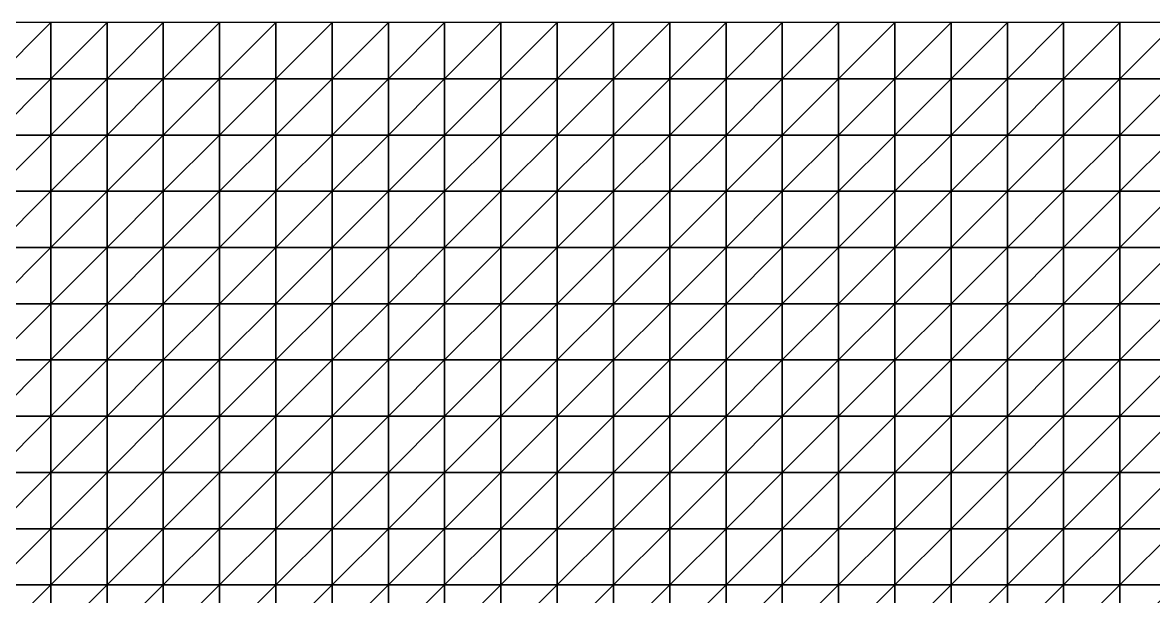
# Model space of a CAD drawing. Header units: metres. Extents: x 351000 to 353000, y 7455000 to 7457000.
# Drawn here: x 351988 to 352490, y 7456745 to 7457000 of the extents above; entities that cross this region are included whole.
import ezdxf

# ---------------------------------------------------------------- set-up
doc = ezdxf.new("R2010")
doc.units = ezdxf.units.M

msp = doc.modelspace()

# ---------------------------------------------------------------- linework, layer by layer
at = {"layer": 'TOP_OF_HYPOGENE_TOH'}
for points in [[(351975, 7456975, 1141.24), (352000, 7456975, 1142.36), (352000, 7457000, 1140.43)], [(351975, 7456975, 1141.24), (352000, 7457000, 1140.43), (351975, 7457000, 1140.49)], [(352000, 7456975, 1142.36), (352025, 7456975, 1142.72), (352025, 7457000, 1140.73)], [(352000, 7456975, 1142.36), (352025, 7457000, 1140.73), (352000, 7457000, 1140.43)], [(352025, 7456975, 1142.72), (352050, 7456975, 1145.01), (352050, 7457000, 1143.32)], [(352025, 7456975, 1142.72), (352050, 7457000, 1143.32), (352025, 7457000, 1140.73)], [(352050, 7456975, 1145.01), (352075, 7456975, 1150.83), (352075, 7457000, 1149.09)], [(352050, 7456975, 1145.01), (352075, 7457000, 1149.09), (352050, 7457000, 1143.32)], [(352075, 7456975, 1150.83), (352100, 7456975, 1159.94), (352100, 7457000, 1157.39)], [(352075, 7456975, 1150.83), (352100, 7457000, 1157.39), (352075, 7457000, 1149.09)], [(352100, 7456975, 1159.94), (352125, 7456975, 1170.42), (352125, 7457000, 1166.37)], [(352100, 7456975, 1159.94), (352125, 7457000, 1166.37), (352100, 7457000, 1157.39)], [(352125, 7456975, 1170.42), (352150, 7456975, 1179.65), (352150, 7457000, 1173.97)], [(352125, 7456975, 1170.42), (352150, 7457000, 1173.97), (352125, 7457000, 1166.37)], [(352150, 7456975, 1179.65), (352175, 7456975, 1182.8), (352175, 7457000, 1178.21)], [(352150, 7456975, 1179.65), (352175, 7457000, 1178.21), (352150, 7457000, 1173.97)], [(352175, 7456975, 1182.8), (352200, 7456975, 1184.73), (352200, 7457000, 1180.56)], [(352175, 7456975, 1182.8), (352200, 7457000, 1180.56), (352175, 7457000, 1178.21)], [(352200, 7456975, 1184.73), (352225, 7456975, 1184.94), (352225, 7457000, 1180.35)], [(352200, 7456975, 1184.73), (352225, 7457000, 1180.35), (352200, 7457000, 1180.56)], [(352225, 7456975, 1184.94), (352250, 7456975, 1180.5), (352250, 7457000, 1178.99)], [(352225, 7456975, 1184.94), (352250, 7457000, 1178.99), (352225, 7457000, 1180.35)], [(352250, 7456975, 1180.5), (352275, 7456975, 1175), (352275, 7457000, 1177.12)], [(352250, 7456975, 1180.5), (352275, 7457000, 1177.12), (352250, 7457000, 1178.99)], [(352275, 7456975, 1175), (352300, 7456975, 1169.01), (352300, 7457000, 1174.33)], [(352275, 7456975, 1175), (352300, 7457000, 1174.33), (352275, 7457000, 1177.12)], [(352300, 7456975, 1169.01), (352325, 7456975, 1162.32), (352325, 7457000, 1169.51)], [(352300, 7456975, 1169.01), (352325, 7457000, 1169.51), (352300, 7457000, 1174.33)], [(352325, 7456975, 1162.32), (352350, 7456975, 1154.47), (352350, 7457000, 1161.68)], [(352325, 7456975, 1162.32), (352350, 7457000, 1161.68), (352325, 7457000, 1169.51)], [(352350, 7456975, 1154.47), (352375, 7456975, 1145.62), (352375, 7457000, 1150.92)], [(352350, 7456975, 1154.47), (352375, 7457000, 1150.92), (352350, 7457000, 1161.68)], [(352375, 7456975, 1145.62), (352400, 7456975, 1137.01), (352400, 7457000, 1138.85)], [(352375, 7456975, 1145.62), (352400, 7457000, 1138.85), (352375, 7457000, 1150.92)], [(352400, 7456975, 1137.01), (352425, 7456975, 1130.88), (352425, 7457000, 1128.41)], [(352400, 7456975, 1137.01), (352425, 7457000, 1128.41), (352400, 7457000, 1138.85)], [(352425, 7456975, 1130.88), (352450, 7456975, 1129.68), (352450, 7457000, 1122.88)], [(352425, 7456975, 1130.88), (352450, 7457000, 1122.88), (352425, 7457000, 1128.41)], [(352450, 7456975, 1129.68), (352475, 7456975, 1134.93), (352475, 7457000, 1124.53)], [(352450, 7456975, 1129.68), (352475, 7457000, 1124.53), (352450, 7457000, 1122.88)], [(352475, 7456975, 1134.93), (352500, 7456975, 1146.24), (352500, 7457000, 1133.57)], [(352475, 7456975, 1134.93), (352500, 7457000, 1133.57), (352475, 7457000, 1124.53)], [(351975, 7456950, 1141.48), (352000, 7456950, 1143.15), (352000, 7456975, 1142.36)], [(351975, 7456950, 1141.48), (352000, 7456975, 1142.36), (351975, 7456975, 1141.24)], [(352000, 7456950, 1143.15), (352025, 7456950, 1143.51), (352025, 7456975, 1142.72)], [(352000, 7456950, 1143.15), (352025, 7456975, 1142.72), (352000, 7456975, 1142.36)], [(352025, 7456950, 1143.51), (352050, 7456950, 1145.89), (352050, 7456975, 1145.01)], [(352025, 7456950, 1143.51), (352050, 7456975, 1145.01), (352025, 7456975, 1142.72)], [(352050, 7456950, 1145.89), (352075, 7456950, 1152.38), (352075, 7456975, 1150.83)], [(352050, 7456950, 1145.89), (352075, 7456975, 1150.83), (352050, 7456975, 1145.01)], [(352075, 7456950, 1152.38), (352100, 7456950, 1162.89), (352100, 7456975, 1159.94)], [(352075, 7456950, 1152.38), (352100, 7456975, 1159.94), (352075, 7456975, 1150.83)], [(352100, 7456950, 1162.89), (352125, 7456950, 1175.18), (352125, 7456975, 1170.42)], [(352100, 7456950, 1162.89), (352125, 7456975, 1170.42), (352100, 7456975, 1159.94)], [(352125, 7456950, 1175.18), (352150, 7456950, 1184.16), (352150, 7456975, 1179.65)], [(352125, 7456950, 1175.18), (352150, 7456975, 1179.65), (352125, 7456975, 1170.42)], [(352150, 7456950, 1184.16), (352175, 7456950, 1187.07), (352175, 7456975, 1182.8)], [(352150, 7456950, 1184.16), (352175, 7456975, 1182.8), (352150, 7456975, 1179.65)], [(352175, 7456950, 1187.07), (352200, 7456950, 1187.98), (352200, 7456975, 1184.73)], [(352175, 7456950, 1187.07), (352200, 7456975, 1184.73), (352175, 7456975, 1182.8)], [(352200, 7456950, 1187.98), (352225, 7456950, 1186.82), (352225, 7456975, 1184.94)], [(352200, 7456950, 1187.98), (352225, 7456975, 1184.94), (352200, 7456975, 1184.73)], [(352225, 7456950, 1186.82), (352250, 7456950, 1178.98), (352250, 7456975, 1180.5)], [(352225, 7456950, 1186.82), (352250, 7456975, 1180.5), (352225, 7456975, 1184.94)], [(352250, 7456950, 1178.98), (352275, 7456950, 1169.23), (352275, 7456975, 1175)], [(352250, 7456950, 1178.98), (352275, 7456975, 1175), (352250, 7456975, 1180.5)], [(352275, 7456950, 1169.23), (352300, 7456950, 1159.94), (352300, 7456975, 1169.01)], [(352275, 7456950, 1169.23), (352300, 7456975, 1169.01), (352275, 7456975, 1175)], [(352300, 7456950, 1159.94), (352325, 7456950, 1151.84), (352325, 7456975, 1162.32)], [(352300, 7456950, 1159.94), (352325, 7456975, 1162.32), (352300, 7456975, 1169.01)], [(352325, 7456950, 1151.84), (352350, 7456950, 1144.95), (352350, 7456975, 1154.47)], [(352325, 7456950, 1151.84), (352350, 7456975, 1154.47), (352325, 7456975, 1162.32)], [(352350, 7456950, 1144.95), (352375, 7456950, 1139.24), (352375, 7456975, 1145.62)], [(352350, 7456950, 1144.95), (352375, 7456975, 1145.62), (352350, 7456975, 1154.47)], [(352375, 7456950, 1139.24), (352400, 7456950, 1135.27), (352400, 7456975, 1137.01)], [(352375, 7456950, 1139.24), (352400, 7456975, 1137.01), (352375, 7456975, 1145.62)], [(352400, 7456950, 1135.27), (352425, 7456950, 1134.23), (352425, 7456975, 1130.88)], [(352400, 7456950, 1135.27), (352425, 7456975, 1130.88), (352400, 7456975, 1137.01)], [(352425, 7456950, 1134.23), (352450, 7456950, 1137.54), (352450, 7456975, 1129.68)], [(352425, 7456950, 1134.23), (352450, 7456975, 1129.68), (352425, 7456975, 1130.88)], [(352450, 7456950, 1137.54), (352475, 7456950, 1145.86), (352475, 7456975, 1134.93)], [(352450, 7456950, 1137.54), (352475, 7456975, 1134.93), (352450, 7456975, 1129.68)], [(352475, 7456950, 1145.86), (352500, 7456950, 1158.41), (352500, 7456975, 1146.24)], [(352475, 7456950, 1145.86), (352500, 7456975, 1146.24), (352475, 7456975, 1134.93)], [(351975, 7456925, 1141.03), (352000, 7456925, 1142.06), (352000, 7456950, 1143.15)], [(351975, 7456925, 1141.03), (352000, 7456950, 1143.15), (351975, 7456950, 1141.48)], [(352000, 7456925, 1142.06), (352025, 7456925, 1141.88), (352025, 7456950, 1143.51)], [(352000, 7456925, 1142.06), (352025, 7456950, 1143.51), (352000, 7456950, 1143.15)], [(352025, 7456925, 1141.88), (352050, 7456925, 1144.27), (352050, 7456950, 1145.89)], [(352025, 7456925, 1141.88), (352050, 7456950, 1145.89), (352025, 7456950, 1143.51)], [(352050, 7456925, 1144.27), (352075, 7456925, 1151.58), (352075, 7456950, 1152.38)], [(352050, 7456925, 1144.27), (352075, 7456950, 1152.38), (352050, 7456950, 1145.89)], [(352075, 7456925, 1151.58), (352100, 7456925, 1163.58), (352100, 7456950, 1162.89)], [(352075, 7456925, 1151.58), (352100, 7456950, 1162.89), (352075, 7456950, 1152.38)], [(352100, 7456925, 1163.58), (352125, 7456925, 1177.56), (352125, 7456950, 1175.18)], [(352100, 7456925, 1163.58), (352125, 7456950, 1175.18), (352100, 7456950, 1162.89)], [(352125, 7456925, 1177.56), (352150, 7456925, 1185.52), (352150, 7456950, 1184.16)], [(352125, 7456925, 1177.56), (352150, 7456950, 1184.16), (352125, 7456950, 1175.18)], [(352150, 7456925, 1185.52), (352175, 7456925, 1188.15), (352175, 7456950, 1187.07)], [(352150, 7456925, 1185.52), (352175, 7456950, 1187.07), (352150, 7456950, 1184.16)], [(352175, 7456925, 1188.15), (352200, 7456925, 1187.88), (352200, 7456950, 1187.98)], [(352175, 7456925, 1188.15), (352200, 7456950, 1187.98), (352175, 7456950, 1187.07)], [(352200, 7456925, 1187.88), (352225, 7456925, 1184.69), (352225, 7456950, 1186.82)], [(352200, 7456925, 1187.88), (352225, 7456950, 1186.82), (352200, 7456950, 1187.98)], [(352225, 7456925, 1184.69), (352250, 7456925, 1173.77), (352250, 7456950, 1178.98)], [(352225, 7456925, 1184.69), (352250, 7456950, 1178.98), (352225, 7456950, 1186.82)], [(352250, 7456925, 1173.77), (352275, 7456925, 1160.39), (352275, 7456950, 1169.23)], [(352250, 7456925, 1173.77), (352275, 7456950, 1169.23), (352250, 7456950, 1178.98)], [(352275, 7456925, 1160.39), (352300, 7456925, 1148.89), (352300, 7456950, 1159.94)], [(352275, 7456925, 1160.39), (352300, 7456950, 1159.94), (352275, 7456950, 1169.23)], [(352300, 7456925, 1148.89), (352325, 7456925, 1140.79), (352325, 7456950, 1151.84)], [(352300, 7456925, 1148.89), (352325, 7456950, 1151.84), (352300, 7456950, 1159.94)], [(352325, 7456925, 1140.79), (352350, 7456925, 1136.34), (352350, 7456950, 1144.95)], [(352325, 7456925, 1140.79), (352350, 7456950, 1144.95), (352325, 7456950, 1151.84)], [(352350, 7456925, 1136.34), (352375, 7456925, 1135.08), (352375, 7456950, 1139.24)], [(352350, 7456925, 1136.34), (352375, 7456950, 1139.24), (352350, 7456950, 1144.95)], [(352375, 7456925, 1135.08), (352400, 7456925, 1136.59), (352400, 7456950, 1135.27)], [(352375, 7456925, 1135.08), (352400, 7456950, 1135.27), (352375, 7456950, 1139.24)], [(352400, 7456925, 1136.59), (352425, 7456925, 1140.86), (352425, 7456950, 1134.23)], [(352400, 7456925, 1136.59), (352425, 7456950, 1134.23), (352400, 7456950, 1135.27)], [(352425, 7456925, 1140.86), (352450, 7456925, 1148.15), (352450, 7456950, 1137.54)], [(352425, 7456925, 1140.86), (352450, 7456950, 1137.54), (352425, 7456950, 1134.23)], [(352450, 7456925, 1148.15), (352475, 7456925, 1158.43), (352475, 7456950, 1145.86)], [(352450, 7456925, 1148.15), (352475, 7456950, 1145.86), (352450, 7456950, 1137.54)], [(352475, 7456925, 1158.43), (352500, 7456925, 1168.4), (352500, 7456950, 1158.41)], [(352475, 7456925, 1158.43), (352500, 7456950, 1158.41), (352475, 7456950, 1145.86)], [(351975, 7456900, 1139.65), (352000, 7456900, 1138.88), (352000, 7456925, 1142.06)], [(351975, 7456900, 1139.65), (352000, 7456925, 1142.06), (351975, 7456925, 1141.03)], [(352000, 7456900, 1138.88), (352025, 7456900, 1137.52), (352025, 7456925, 1141.88)], [(352000, 7456900, 1138.88), (352025, 7456925, 1141.88), (352000, 7456925, 1142.06)], [(352025, 7456900, 1137.52), (352050, 7456900, 1139.58), (352050, 7456925, 1144.27)], [(352025, 7456900, 1137.52), (352050, 7456925, 1144.27), (352025, 7456925, 1141.88)], [(352050, 7456900, 1139.58), (352075, 7456900, 1147.44), (352075, 7456925, 1151.58)], [(352050, 7456900, 1139.58), (352075, 7456925, 1151.58), (352050, 7456925, 1144.27)], [(352075, 7456900, 1147.44), (352100, 7456900, 1160.59), (352100, 7456925, 1163.58)], [(352075, 7456900, 1147.44), (352100, 7456925, 1163.58), (352075, 7456925, 1151.58)], [(352100, 7456900, 1160.59), (352125, 7456900, 1175.78), (352125, 7456925, 1177.56)], [(352100, 7456900, 1160.59), (352125, 7456925, 1177.56), (352100, 7456925, 1163.58)], [(352125, 7456900, 1175.78), (352150, 7456900, 1182.41), (352150, 7456925, 1185.52)], [(352125, 7456900, 1175.78), (352150, 7456925, 1185.52), (352125, 7456925, 1177.56)], [(352150, 7456900, 1182.41), (352175, 7456900, 1184.61), (352175, 7456925, 1188.15)], [(352150, 7456900, 1182.41), (352175, 7456925, 1188.15), (352150, 7456925, 1185.52)], [(352175, 7456900, 1184.61), (352200, 7456900, 1183.39), (352200, 7456925, 1187.88)], [(352175, 7456900, 1184.61), (352200, 7456925, 1187.88), (352175, 7456925, 1188.15)], [(352200, 7456900, 1183.39), (352225, 7456900, 1178.88), (352225, 7456925, 1184.69)], [(352200, 7456900, 1183.39), (352225, 7456925, 1184.69), (352200, 7456925, 1187.88)], [(352225, 7456900, 1178.88), (352250, 7456900, 1165.38), (352250, 7456925, 1173.77)], [(352225, 7456900, 1178.88), (352250, 7456925, 1173.77), (352225, 7456925, 1184.69)], [(352250, 7456900, 1165.38), (352275, 7456900, 1150.06), (352275, 7456925, 1160.39)], [(352250, 7456900, 1165.38), (352275, 7456925, 1160.39), (352250, 7456925, 1173.77)], [(352275, 7456900, 1150.06), (352300, 7456900, 1138.3), (352300, 7456925, 1148.89)], [(352275, 7456900, 1150.06), (352300, 7456925, 1148.89), (352275, 7456925, 1160.39)], [(352300, 7456900, 1138.3), (352325, 7456900, 1132.14), (352325, 7456925, 1140.79)], [(352300, 7456900, 1138.3), (352325, 7456925, 1140.79), (352300, 7456925, 1148.89)], [(352325, 7456900, 1132.14), (352350, 7456900, 1131.77), (352350, 7456925, 1136.34)], [(352325, 7456900, 1132.14), (352350, 7456925, 1136.34), (352325, 7456925, 1140.79)], [(352350, 7456900, 1131.77), (352375, 7456900, 1136.03), (352375, 7456925, 1135.08)], [(352350, 7456900, 1131.77), (352375, 7456925, 1135.08), (352350, 7456925, 1136.34)], [(352375, 7456900, 1136.03), (352400, 7456900, 1143.36), (352400, 7456925, 1136.59)], [(352375, 7456900, 1136.03), (352400, 7456925, 1136.59), (352375, 7456925, 1135.08)], [(352400, 7456900, 1143.36), (352425, 7456900, 1152.51), (352425, 7456925, 1140.86)], [(352400, 7456900, 1143.36), (352425, 7456925, 1140.86), (352400, 7456925, 1136.59)], [(352425, 7456900, 1152.51), (352450, 7456900, 1162.73), (352450, 7456925, 1148.15)], [(352425, 7456900, 1152.51), (352450, 7456925, 1148.15), (352425, 7456925, 1140.86)], [(352450, 7456900, 1162.73), (352475, 7456900, 1173.39), (352475, 7456925, 1158.43)], [(352450, 7456900, 1162.73), (352475, 7456925, 1158.43), (352450, 7456925, 1148.15)], [(352475, 7456900, 1173.39), (352500, 7456900, 1178.21), (352500, 7456925, 1168.4)], [(352475, 7456900, 1173.39), (352500, 7456925, 1168.4), (352475, 7456925, 1158.43)], [(351975, 7456875, 1137.42), (352000, 7456875, 1134.43), (352000, 7456900, 1138.88)], [(351975, 7456875, 1137.42), (352000, 7456900, 1138.88), (351975, 7456900, 1139.65)], [(352000, 7456875, 1134.43), (352025, 7456875, 1131.75), (352025, 7456900, 1137.52)], [(352000, 7456875, 1134.43), (352025, 7456900, 1137.52), (352000, 7456900, 1138.88)], [(352025, 7456875, 1131.75), (352050, 7456875, 1133.37), (352050, 7456900, 1139.58)], [(352025, 7456875, 1131.75), (352050, 7456900, 1139.58), (352025, 7456900, 1137.52)], [(352050, 7456875, 1133.37), (352075, 7456875, 1141.47), (352075, 7456900, 1147.44)], [(352050, 7456875, 1133.37), (352075, 7456900, 1147.44), (352050, 7456900, 1139.58)], [(352075, 7456875, 1141.47), (352100, 7456875, 1155.19), (352100, 7456900, 1160.59)], [(352075, 7456875, 1141.47), (352100, 7456900, 1160.59), (352075, 7456900, 1147.44)], [(352100, 7456875, 1155.19), (352125, 7456875, 1170.87), (352125, 7456900, 1175.78)], [(352100, 7456875, 1155.19), (352125, 7456900, 1175.78), (352100, 7456900, 1160.59)], [(352125, 7456875, 1170.87), (352150, 7456875, 1176.23), (352150, 7456900, 1182.41)], [(352125, 7456875, 1170.87), (352150, 7456900, 1182.41), (352125, 7456900, 1175.78)], [(352150, 7456875, 1176.23), (352175, 7456875, 1177.89), (352175, 7456900, 1184.61)], [(352150, 7456875, 1176.23), (352175, 7456900, 1184.61), (352150, 7456900, 1182.41)], [(352175, 7456875, 1177.89), (352200, 7456875, 1176.08), (352200, 7456900, 1183.39)], [(352175, 7456875, 1177.89), (352200, 7456900, 1183.39), (352175, 7456900, 1184.61)], [(352200, 7456875, 1176.08), (352225, 7456875, 1171.1), (352225, 7456900, 1178.88)], [(352200, 7456875, 1176.08), (352225, 7456900, 1178.88), (352200, 7456900, 1183.39)], [(352225, 7456875, 1171.1), (352250, 7456875, 1156), (352250, 7456900, 1165.38)], [(352225, 7456875, 1171.1), (352250, 7456900, 1165.38), (352225, 7456900, 1178.88)], [(352250, 7456875, 1156), (352275, 7456875, 1140.73), (352275, 7456900, 1150.06)], [(352250, 7456875, 1156), (352275, 7456900, 1150.06), (352250, 7456900, 1165.38)], [(352275, 7456875, 1140.73), (352300, 7456875, 1130.71), (352300, 7456900, 1138.3)], [(352275, 7456875, 1140.73), (352300, 7456900, 1138.3), (352275, 7456900, 1150.06)], [(352300, 7456875, 1130.71), (352325, 7456875, 1128.16), (352325, 7456900, 1132.14)], [(352300, 7456875, 1130.71), (352325, 7456900, 1132.14), (352300, 7456900, 1138.3)], [(352325, 7456875, 1128.16), (352350, 7456875, 1132.9), (352350, 7456900, 1131.77)], [(352325, 7456875, 1128.16), (352350, 7456900, 1131.77), (352325, 7456900, 1132.14)], [(352350, 7456875, 1132.9), (352375, 7456875, 1142.93), (352375, 7456900, 1136.03)], [(352350, 7456875, 1132.9), (352375, 7456900, 1136.03), (352350, 7456900, 1131.77)], [(352375, 7456875, 1142.93), (352400, 7456875, 1155.58), (352400, 7456900, 1143.36)], [(352375, 7456875, 1142.93), (352400, 7456900, 1143.36), (352375, 7456900, 1136.03)], [(352400, 7456875, 1155.58), (352425, 7456875, 1168.48), (352425, 7456900, 1152.51)], [(352400, 7456875, 1155.58), (352425, 7456900, 1152.51), (352400, 7456900, 1143.36)], [(352425, 7456875, 1168.48), (352450, 7456875, 1180.13), (352450, 7456900, 1162.73)], [(352425, 7456875, 1168.48), (352450, 7456900, 1162.73), (352425, 7456900, 1152.51)], [(352450, 7456875, 1180.13), (352475, 7456875, 1187.17), (352475, 7456900, 1173.39)], [(352450, 7456875, 1180.13), (352475, 7456900, 1173.39), (352450, 7456900, 1162.73)], [(352475, 7456875, 1187.17), (352500, 7456875, 1188.72), (352500, 7456900, 1178.21)], [(352475, 7456875, 1187.17), (352500, 7456900, 1178.21), (352475, 7456900, 1173.39)], [(351975, 7456850, 1135.26), (352000, 7456850, 1130.81), (352000, 7456875, 1134.43)], [(351975, 7456850, 1135.26), (352000, 7456875, 1134.43), (351975, 7456875, 1137.42)], [(352000, 7456850, 1130.81), (352025, 7456850, 1127.49), (352025, 7456875, 1131.75)], [(352000, 7456850, 1130.81), (352025, 7456875, 1131.75), (352000, 7456875, 1134.43)], [(352025, 7456850, 1127.49), (352050, 7456850, 1129.01), (352050, 7456875, 1133.37)], [(352025, 7456850, 1127.49), (352050, 7456875, 1133.37), (352025, 7456875, 1131.75)], [(352050, 7456850, 1129.01), (352075, 7456850, 1137.2), (352075, 7456875, 1141.47)], [(352050, 7456850, 1129.01), (352075, 7456875, 1141.47), (352050, 7456875, 1133.37)], [(352075, 7456850, 1137.2), (352100, 7456850, 1150.9), (352100, 7456875, 1155.19)], [(352075, 7456850, 1137.2), (352100, 7456875, 1155.19), (352075, 7456875, 1141.47)], [(352100, 7456850, 1150.9), (352125, 7456850, 1166.26), (352125, 7456875, 1170.87)], [(352100, 7456850, 1150.9), (352125, 7456875, 1170.87), (352100, 7456875, 1155.19)], [(352125, 7456850, 1166.26), (352150, 7456850, 1170.76), (352150, 7456875, 1176.23)], [(352125, 7456850, 1166.26), (352150, 7456875, 1176.23), (352125, 7456875, 1170.87)], [(352150, 7456850, 1170.76), (352175, 7456850, 1171.73), (352175, 7456875, 1177.89)], [(352150, 7456850, 1170.76), (352175, 7456875, 1177.89), (352150, 7456875, 1176.23)], [(352175, 7456850, 1171.73), (352200, 7456850, 1169.46), (352200, 7456875, 1176.08)], [(352175, 7456850, 1171.73), (352200, 7456875, 1176.08), (352175, 7456875, 1177.89)], [(352200, 7456850, 1169.46), (352225, 7456850, 1164.51), (352225, 7456875, 1171.1)], [(352200, 7456850, 1169.46), (352225, 7456875, 1171.1), (352200, 7456875, 1176.08)], [(352225, 7456850, 1164.51), (352250, 7456850, 1148.66), (352250, 7456875, 1156)], [(352225, 7456850, 1164.51), (352250, 7456875, 1156), (352225, 7456875, 1171.1)], [(352250, 7456850, 1148.66), (352275, 7456850, 1134.94), (352275, 7456875, 1140.73)], [(352250, 7456850, 1148.66), (352275, 7456875, 1140.73), (352250, 7456875, 1156)], [(352275, 7456850, 1134.94), (352300, 7456850, 1127.86), (352300, 7456875, 1130.71)], [(352275, 7456850, 1134.94), (352300, 7456875, 1130.71), (352275, 7456875, 1140.73)], [(352300, 7456850, 1127.86), (352325, 7456850, 1129.5), (352325, 7456875, 1128.16)], [(352300, 7456850, 1127.86), (352325, 7456875, 1128.16), (352300, 7456875, 1130.71)], [(352325, 7456850, 1129.5), (352350, 7456850, 1139.13), (352350, 7456875, 1132.9)], [(352325, 7456850, 1129.5), (352350, 7456875, 1132.9), (352325, 7456875, 1128.16)], [(352350, 7456850, 1139.13), (352375, 7456850, 1153.94), (352375, 7456875, 1142.93)], [(352350, 7456850, 1139.13), (352375, 7456875, 1142.93), (352350, 7456875, 1132.9)], [(352375, 7456850, 1153.94), (352400, 7456850, 1170.32), (352400, 7456875, 1155.58)], [(352375, 7456850, 1153.94), (352400, 7456875, 1155.58), (352375, 7456875, 1142.93)], [(352400, 7456850, 1170.32), (352425, 7456850, 1185.14), (352425, 7456875, 1168.48)], [(352400, 7456850, 1170.32), (352425, 7456875, 1168.48), (352400, 7456875, 1155.58)], [(352425, 7456850, 1185.14), (352450, 7456850, 1196.49), (352450, 7456875, 1180.13)], [(352425, 7456850, 1185.14), (352450, 7456875, 1180.13), (352425, 7456875, 1168.48)], [(352450, 7456850, 1196.49), (352475, 7456850, 1200.09), (352475, 7456875, 1187.17)], [(352450, 7456850, 1196.49), (352475, 7456875, 1187.17), (352450, 7456875, 1180.13)], [(352475, 7456850, 1200.09), (352500, 7456850, 1198.03), (352500, 7456875, 1188.72)], [(352475, 7456850, 1200.09), (352500, 7456875, 1188.72), (352475, 7456875, 1187.17)], [(351975, 7456825, 1134.98), (352000, 7456825, 1130.69), (352000, 7456850, 1130.81)], [(351975, 7456825, 1134.98), (352000, 7456850, 1130.81), (351975, 7456850, 1135.26)], [(352000, 7456825, 1130.69), (352025, 7456825, 1127.97), (352025, 7456850, 1127.49)], [(352000, 7456825, 1130.69), (352025, 7456850, 1127.49), (352000, 7456850, 1130.81)], [(352025, 7456825, 1127.97), (352050, 7456825, 1130.02), (352050, 7456850, 1129.01)], [(352025, 7456825, 1127.97), (352050, 7456850, 1129.01), (352025, 7456850, 1127.49)], [(352050, 7456825, 1130.02), (352075, 7456825, 1138.23), (352075, 7456850, 1137.2)], [(352050, 7456825, 1130.02), (352075, 7456850, 1137.2), (352050, 7456850, 1129.01)], [(352075, 7456825, 1138.23), (352100, 7456825, 1151.3), (352100, 7456850, 1150.9)], [(352075, 7456825, 1138.23), (352100, 7456850, 1150.9), (352075, 7456850, 1137.2)], [(352100, 7456825, 1151.3), (352125, 7456825, 1165.47), (352125, 7456850, 1166.26)], [(352100, 7456825, 1151.3), (352125, 7456850, 1166.26), (352100, 7456850, 1150.9)], [(352125, 7456825, 1165.47), (352150, 7456825, 1169.78), (352150, 7456850, 1170.76)], [(352125, 7456825, 1165.47), (352150, 7456850, 1170.76), (352125, 7456850, 1166.26)], [(352150, 7456825, 1169.78), (352175, 7456825, 1169.74), (352175, 7456850, 1171.73)], [(352150, 7456825, 1169.78), (352175, 7456850, 1171.73), (352150, 7456850, 1170.76)], [(352175, 7456825, 1169.74), (352200, 7456825, 1166.86), (352200, 7456850, 1169.46)], [(352175, 7456825, 1169.74), (352200, 7456850, 1169.46), (352175, 7456850, 1171.73)], [(352200, 7456825, 1166.86), (352225, 7456825, 1160.48), (352225, 7456850, 1164.51)], [(352200, 7456825, 1166.86), (352225, 7456850, 1164.51), (352200, 7456850, 1169.46)], [(352225, 7456825, 1160.48), (352250, 7456825, 1145.71), (352250, 7456850, 1148.66)], [(352225, 7456825, 1160.48), (352250, 7456850, 1148.66), (352225, 7456850, 1164.51)], [(352250, 7456825, 1145.71), (352275, 7456825, 1134.15), (352275, 7456850, 1134.94)], [(352250, 7456825, 1145.71), (352275, 7456850, 1134.94), (352250, 7456850, 1148.66)], [(352275, 7456825, 1134.15), (352300, 7456825, 1130.06), (352300, 7456850, 1127.86)], [(352275, 7456825, 1134.15), (352300, 7456850, 1127.86), (352275, 7456850, 1134.94)], [(352300, 7456825, 1130.06), (352325, 7456825, 1135.12), (352325, 7456850, 1129.5)], [(352300, 7456825, 1130.06), (352325, 7456850, 1129.5), (352300, 7456850, 1127.86)], [(352325, 7456825, 1135.12), (352350, 7456825, 1148.03), (352350, 7456850, 1139.13)], [(352325, 7456825, 1135.12), (352350, 7456850, 1139.13), (352325, 7456850, 1129.5)], [(352350, 7456825, 1148.03), (352375, 7456825, 1165.39), (352375, 7456850, 1153.94)], [(352350, 7456825, 1148.03), (352375, 7456850, 1153.94), (352350, 7456850, 1139.13)], [(352375, 7456825, 1165.39), (352400, 7456825, 1183.03), (352400, 7456850, 1170.32)], [(352375, 7456825, 1165.39), (352400, 7456850, 1170.32), (352375, 7456850, 1153.94)], [(352400, 7456825, 1183.03), (352425, 7456825, 1197.49), (352425, 7456850, 1185.14)], [(352400, 7456825, 1183.03), (352425, 7456850, 1185.14), (352400, 7456850, 1170.32)], [(352425, 7456825, 1197.49), (352450, 7456825, 1206.86), (352450, 7456850, 1196.49)], [(352425, 7456825, 1197.49), (352450, 7456850, 1196.49), (352425, 7456850, 1185.14)], [(352450, 7456825, 1206.86), (352475, 7456825, 1208.16), (352475, 7456850, 1200.09)], [(352450, 7456825, 1206.86), (352475, 7456850, 1200.09), (352450, 7456850, 1196.49)], [(352475, 7456825, 1208.16), (352500, 7456825, 1203.18), (352500, 7456850, 1198.03)], [(352475, 7456825, 1208.16), (352500, 7456850, 1198.03), (352475, 7456850, 1200.09)], [(351975, 7456800, 1138.45), (352000, 7456800, 1135.96), (352000, 7456825, 1130.69)], [(351975, 7456800, 1138.45), (352000, 7456825, 1130.69), (351975, 7456825, 1134.98)], [(352000, 7456800, 1135.96), (352025, 7456800, 1134.92), (352025, 7456825, 1127.97)], [(352000, 7456800, 1135.96), (352025, 7456825, 1127.97), (352000, 7456825, 1130.69)], [(352025, 7456800, 1134.92), (352050, 7456800, 1137.85), (352050, 7456825, 1130.02)], [(352025, 7456800, 1134.92), (352050, 7456825, 1130.02), (352025, 7456825, 1127.97)], [(352050, 7456800, 1137.85), (352075, 7456800, 1145.76), (352075, 7456825, 1138.23)], [(352050, 7456800, 1137.85), (352075, 7456825, 1138.23), (352050, 7456825, 1130.02)], [(352075, 7456800, 1145.76), (352100, 7456800, 1157.42), (352100, 7456825, 1151.3)], [(352075, 7456800, 1145.76), (352100, 7456825, 1151.3), (352075, 7456825, 1138.23)], [(352100, 7456800, 1157.42), (352125, 7456800, 1169.51), (352125, 7456825, 1165.47)], [(352100, 7456800, 1157.42), (352125, 7456825, 1165.47), (352100, 7456825, 1151.3)], [(352125, 7456800, 1169.51), (352150, 7456800, 1174.45), (352150, 7456825, 1169.78)], [(352125, 7456800, 1169.51), (352150, 7456825, 1169.78), (352125, 7456825, 1165.47)], [(352150, 7456800, 1174.45), (352175, 7456800, 1173.09), (352175, 7456825, 1169.74)], [(352150, 7456800, 1174.45), (352175, 7456825, 1169.74), (352150, 7456825, 1169.78)], [(352175, 7456800, 1173.09), (352200, 7456800, 1169.28), (352200, 7456825, 1166.86)], [(352175, 7456800, 1173.09), (352200, 7456825, 1166.86), (352175, 7456825, 1169.74)], [(352200, 7456800, 1169.28), (352225, 7456800, 1160.87), (352225, 7456825, 1160.48)], [(352200, 7456800, 1169.28), (352225, 7456825, 1160.48), (352200, 7456825, 1166.86)], [(352225, 7456800, 1160.87), (352250, 7456800, 1147.64), (352250, 7456825, 1145.71)], [(352225, 7456800, 1160.87), (352250, 7456825, 1145.71), (352225, 7456825, 1160.48)], [(352250, 7456800, 1147.64), (352275, 7456800, 1138.19), (352275, 7456825, 1134.15)], [(352250, 7456800, 1147.64), (352275, 7456825, 1134.15), (352250, 7456825, 1145.71)], [(352275, 7456800, 1138.19), (352300, 7456800, 1136.28), (352300, 7456825, 1130.06)], [(352275, 7456800, 1138.19), (352300, 7456825, 1130.06), (352275, 7456825, 1134.15)], [(352300, 7456800, 1136.28), (352325, 7456800, 1143.06), (352325, 7456825, 1135.12)], [(352300, 7456800, 1136.28), (352325, 7456825, 1135.12), (352300, 7456825, 1130.06)], [(352325, 7456800, 1143.06), (352350, 7456800, 1156.84), (352350, 7456825, 1148.03)], [(352325, 7456800, 1143.06), (352350, 7456825, 1148.03), (352325, 7456825, 1135.12)], [(352350, 7456800, 1156.84), (352375, 7456800, 1173.91), (352375, 7456825, 1165.39)], [(352350, 7456800, 1156.84), (352375, 7456825, 1165.39), (352350, 7456825, 1148.03)], [(352375, 7456800, 1173.91), (352400, 7456800, 1190.04), (352400, 7456825, 1183.03)], [(352375, 7456800, 1173.91), (352400, 7456825, 1183.03), (352375, 7456825, 1165.39)], [(352400, 7456800, 1190.04), (352425, 7456800, 1201.91), (352425, 7456825, 1197.49)], [(352400, 7456800, 1190.04), (352425, 7456825, 1197.49), (352400, 7456825, 1183.03)], [(352425, 7456800, 1201.91), (352450, 7456800, 1208.02), (352450, 7456825, 1206.86)], [(352425, 7456800, 1201.91), (352450, 7456825, 1206.86), (352425, 7456825, 1197.49)], [(352450, 7456800, 1208.02), (352475, 7456800, 1208.55), (352475, 7456825, 1208.16)], [(352450, 7456800, 1208.02), (352475, 7456825, 1208.16), (352450, 7456825, 1206.86)], [(352475, 7456800, 1208.55), (352500, 7456800, 1202.12), (352500, 7456825, 1203.18)], [(352475, 7456800, 1208.55), (352500, 7456825, 1203.18), (352475, 7456825, 1208.16)], [(351975, 7456775, 1145.56), (352000, 7456775, 1146.55), (352000, 7456800, 1135.96)], [(351975, 7456775, 1145.56), (352000, 7456800, 1135.96), (351975, 7456800, 1138.45)], [(352000, 7456775, 1146.55), (352025, 7456775, 1147.37), (352025, 7456800, 1134.92)], [(352000, 7456775, 1146.55), (352025, 7456800, 1134.92), (352000, 7456800, 1135.96)], [(352025, 7456775, 1147.37), (352050, 7456775, 1150.77), (352050, 7456800, 1137.85)], [(352025, 7456775, 1147.37), (352050, 7456800, 1137.85), (352025, 7456800, 1134.92)], [(352050, 7456775, 1150.77), (352075, 7456775, 1157.56), (352075, 7456800, 1145.76)], [(352050, 7456775, 1150.77), (352075, 7456800, 1145.76), (352050, 7456800, 1137.85)], [(352075, 7456775, 1157.56), (352100, 7456775, 1166.82), (352100, 7456800, 1157.42)], [(352075, 7456775, 1157.56), (352100, 7456800, 1157.42), (352075, 7456800, 1145.76)], [(352100, 7456775, 1166.82), (352125, 7456775, 1175.98), (352125, 7456800, 1169.51)], [(352100, 7456775, 1166.82), (352125, 7456800, 1169.51), (352100, 7456800, 1157.42)], [(352125, 7456775, 1175.98), (352150, 7456775, 1181.78), (352150, 7456800, 1174.45)], [(352125, 7456775, 1175.98), (352150, 7456800, 1174.45), (352125, 7456800, 1169.51)], [(352150, 7456775, 1181.78), (352175, 7456775, 1179.69), (352175, 7456800, 1173.09)], [(352150, 7456775, 1181.78), (352175, 7456800, 1173.09), (352150, 7456800, 1174.45)], [(352175, 7456775, 1179.69), (352200, 7456775, 1174.91), (352200, 7456800, 1169.28)], [(352175, 7456775, 1179.69), (352200, 7456800, 1169.28), (352175, 7456800, 1173.09)], [(352200, 7456775, 1174.91), (352225, 7456775, 1164.39), (352225, 7456800, 1160.87)], [(352200, 7456775, 1174.91), (352225, 7456800, 1160.87), (352200, 7456800, 1169.28)], [(352225, 7456775, 1164.39), (352250, 7456775, 1153.11), (352250, 7456800, 1147.64)], [(352225, 7456775, 1164.39), (352250, 7456800, 1147.64), (352225, 7456800, 1160.87)], [(352250, 7456775, 1153.11), (352275, 7456775, 1145.64), (352275, 7456800, 1138.19)], [(352250, 7456775, 1153.11), (352275, 7456800, 1138.19), (352250, 7456800, 1147.64)], [(352275, 7456775, 1145.64), (352300, 7456775, 1144.97), (352300, 7456800, 1136.28)], [(352275, 7456775, 1145.64), (352300, 7456800, 1136.28), (352275, 7456800, 1138.19)], [(352300, 7456775, 1144.97), (352325, 7456775, 1151.74), (352325, 7456800, 1143.06)], [(352300, 7456775, 1144.97), (352325, 7456800, 1143.06), (352300, 7456800, 1136.28)], [(352325, 7456775, 1151.74), (352350, 7456775, 1164.04), (352350, 7456800, 1156.84)], [(352325, 7456775, 1151.74), (352350, 7456800, 1156.84), (352325, 7456800, 1143.06)], [(352350, 7456775, 1164.04), (352375, 7456775, 1178.28), (352375, 7456800, 1173.91)], [(352350, 7456775, 1164.04), (352375, 7456800, 1173.91), (352350, 7456800, 1156.84)], [(352375, 7456775, 1178.28), (352400, 7456775, 1190.6), (352400, 7456800, 1190.04)], [(352375, 7456775, 1178.28), (352400, 7456800, 1190.04), (352375, 7456800, 1173.91)], [(352400, 7456775, 1190.6), (352425, 7456775, 1198.28), (352425, 7456800, 1201.91)], [(352400, 7456775, 1190.6), (352425, 7456800, 1201.91), (352400, 7456800, 1190.04)], [(352425, 7456775, 1198.28), (352450, 7456775, 1200.44), (352450, 7456800, 1208.02)], [(352425, 7456775, 1198.28), (352450, 7456800, 1208.02), (352425, 7456800, 1201.91)], [(352450, 7456775, 1200.44), (352475, 7456775, 1197.98), (352475, 7456800, 1208.55)], [(352450, 7456775, 1200.44), (352475, 7456800, 1208.55), (352450, 7456800, 1208.02)], [(352475, 7456775, 1197.98), (352500, 7456775, 1192.78), (352500, 7456800, 1202.12)], [(352475, 7456775, 1197.98), (352500, 7456800, 1202.12), (352475, 7456800, 1208.55)], [(351975, 7456750, 1156.31), (352000, 7456750, 1160.22), (352000, 7456775, 1146.55)], [(351975, 7456750, 1156.31), (352000, 7456775, 1146.55), (351975, 7456775, 1145.56)], [(352000, 7456750, 1160.22), (352025, 7456750, 1161.97), (352025, 7456775, 1147.37)], [(352000, 7456750, 1160.22), (352025, 7456775, 1147.37), (352000, 7456775, 1146.55)], [(352025, 7456750, 1161.97), (352050, 7456750, 1164.67), (352050, 7456775, 1150.77)], [(352025, 7456750, 1161.97), (352050, 7456775, 1150.77), (352025, 7456775, 1147.37)], [(352050, 7456750, 1164.67), (352075, 7456750, 1169.1), (352075, 7456775, 1157.56)], [(352050, 7456750, 1164.67), (352075, 7456775, 1157.56), (352050, 7456775, 1150.77)], [(352075, 7456750, 1169.1), (352100, 7456750, 1174.94), (352100, 7456775, 1166.82)], [(352075, 7456750, 1169.1), (352100, 7456775, 1166.82), (352075, 7456775, 1157.56)], [(352100, 7456750, 1174.94), (352125, 7456750, 1180.61), (352125, 7456775, 1175.98)], [(352100, 7456750, 1174.94), (352125, 7456775, 1175.98), (352100, 7456775, 1166.82)], [(352125, 7456750, 1180.61), (352150, 7456750, 1183.84), (352150, 7456775, 1181.78)], [(352125, 7456750, 1180.61), (352150, 7456775, 1181.78), (352125, 7456775, 1175.98)], [(352150, 7456750, 1183.84), (352175, 7456750, 1182.78), (352175, 7456775, 1179.69)], [(352150, 7456750, 1183.84), (352175, 7456775, 1179.69), (352150, 7456775, 1181.78)], [(352175, 7456750, 1182.78), (352200, 7456750, 1177.16), (352200, 7456775, 1174.91)], [(352175, 7456750, 1182.78), (352200, 7456775, 1174.91), (352175, 7456775, 1179.69)], [(352200, 7456750, 1177.16), (352225, 7456750, 1168.58), (352225, 7456775, 1164.39)], [(352200, 7456750, 1177.16), (352225, 7456775, 1164.39), (352200, 7456775, 1174.91)], [(352225, 7456750, 1168.58), (352250, 7456750, 1160.04), (352250, 7456775, 1153.11)], [(352225, 7456750, 1168.58), (352250, 7456775, 1153.11), (352225, 7456775, 1164.39)], [(352250, 7456750, 1160.04), (352275, 7456750, 1154.77), (352275, 7456775, 1145.64)], [(352250, 7456750, 1160.04), (352275, 7456775, 1145.64), (352250, 7456775, 1153.11)], [(352275, 7456750, 1154.77), (352300, 7456750, 1154.91), (352300, 7456775, 1144.97)], [(352275, 7456750, 1154.77), (352300, 7456775, 1144.97), (352275, 7456775, 1145.64)], [(352300, 7456750, 1154.91), (352325, 7456750, 1160.59), (352325, 7456775, 1151.74)], [(352300, 7456750, 1154.91), (352325, 7456775, 1151.74), (352300, 7456775, 1144.97)], [(352325, 7456750, 1160.59), (352350, 7456750, 1169.93), (352350, 7456775, 1164.04)], [(352325, 7456750, 1160.59), (352350, 7456775, 1164.04), (352325, 7456775, 1151.74)], [(352350, 7456750, 1169.93), (352375, 7456750, 1179.79), (352375, 7456775, 1178.28)], [(352350, 7456750, 1169.93), (352375, 7456775, 1178.28), (352350, 7456775, 1164.04)], [(352375, 7456750, 1179.79), (352400, 7456750, 1187.06), (352400, 7456775, 1190.6)], [(352375, 7456750, 1179.79), (352400, 7456775, 1190.6), (352375, 7456775, 1178.28)], [(352400, 7456750, 1187.06), (352425, 7456750, 1189.86), (352425, 7456775, 1198.28)], [(352400, 7456750, 1187.06), (352425, 7456775, 1198.28), (352400, 7456775, 1190.6)], [(352425, 7456750, 1189.86), (352450, 7456750, 1188.08), (352450, 7456775, 1200.44)], [(352425, 7456750, 1189.86), (352450, 7456775, 1200.44), (352425, 7456775, 1198.28)], [(352450, 7456750, 1188.08), (352475, 7456750, 1183.17), (352475, 7456775, 1197.98)], [(352450, 7456750, 1188.08), (352475, 7456775, 1197.98), (352450, 7456775, 1200.44)], [(352475, 7456750, 1183.17), (352500, 7456750, 1177.32), (352500, 7456775, 1192.78)], [(352475, 7456750, 1183.17), (352500, 7456775, 1192.78), (352475, 7456775, 1197.98)], [(351975, 7456725, 1168.59), (352000, 7456725, 1173.7), (352000, 7456750, 1160.22)], [(351975, 7456725, 1168.59), (352000, 7456750, 1160.22), (351975, 7456750, 1156.31)], [(352000, 7456725, 1173.7), (352025, 7456725, 1174.87), (352025, 7456750, 1161.97)], [(352000, 7456725, 1173.7), (352025, 7456750, 1161.97), (352000, 7456750, 1160.22)], [(352025, 7456725, 1174.87), (352050, 7456725, 1175.4), (352050, 7456750, 1164.67)], [(352025, 7456725, 1174.87), (352050, 7456750, 1164.67), (352025, 7456750, 1161.97)], [(352050, 7456725, 1175.4), (352075, 7456725, 1176.32), (352075, 7456750, 1169.1)], [(352050, 7456725, 1175.4), (352075, 7456750, 1169.1), (352050, 7456750, 1164.67)], [(352075, 7456725, 1176.32), (352100, 7456725, 1178.1), (352100, 7456750, 1174.94)], [(352075, 7456725, 1176.32), (352100, 7456750, 1174.94), (352075, 7456750, 1169.1)], [(352100, 7456725, 1178.1), (352125, 7456725, 1180.22), (352125, 7456750, 1180.61)], [(352100, 7456725, 1178.1), (352125, 7456750, 1180.61), (352100, 7456750, 1174.94)], [(352125, 7456725, 1180.22), (352150, 7456725, 1181.4), (352150, 7456750, 1183.84)], [(352125, 7456725, 1180.22), (352150, 7456750, 1183.84), (352125, 7456750, 1180.61)], [(352150, 7456725, 1181.4), (352175, 7456725, 1180.39), (352175, 7456750, 1182.78)], [(352150, 7456725, 1181.4), (352175, 7456750, 1182.78), (352150, 7456750, 1183.84)], [(352175, 7456725, 1180.39), (352200, 7456725, 1176.86), (352200, 7456750, 1177.16)], [(352175, 7456725, 1180.39), (352200, 7456750, 1177.16), (352175, 7456750, 1182.78)], [(352200, 7456725, 1176.86), (352225, 7456725, 1171.75), (352225, 7456750, 1168.58)], [(352200, 7456725, 1176.86), (352225, 7456750, 1168.58), (352200, 7456750, 1177.16)], [(352225, 7456725, 1171.75), (352250, 7456725, 1166.92), (352250, 7456750, 1160.04)], [(352225, 7456725, 1171.75), (352250, 7456750, 1160.04), (352225, 7456750, 1168.58)], [(352250, 7456725, 1166.92), (352275, 7456725, 1164.43), (352275, 7456750, 1154.77)], [(352250, 7456725, 1166.92), (352275, 7456750, 1154.77), (352250, 7456750, 1160.04)], [(352275, 7456725, 1164.43), (352300, 7456725, 1165.47), (352300, 7456750, 1154.91)], [(352275, 7456725, 1164.43), (352300, 7456750, 1154.91), (352275, 7456750, 1154.77)], [(352300, 7456725, 1165.47), (352325, 7456725, 1169.8), (352325, 7456750, 1160.59)], [(352300, 7456725, 1165.47), (352325, 7456750, 1160.59), (352300, 7456750, 1154.91)], [(352325, 7456725, 1169.8), (352350, 7456725, 1175.75), (352350, 7456750, 1169.93)], [(352325, 7456725, 1169.8), (352350, 7456750, 1169.93), (352325, 7456750, 1160.59)], [(352350, 7456725, 1175.75), (352375, 7456725, 1180.87), (352375, 7456750, 1179.79)], [(352350, 7456725, 1175.75), (352375, 7456750, 1179.79), (352350, 7456750, 1169.93)], [(352375, 7456725, 1180.87), (352400, 7456725, 1182.98), (352400, 7456750, 1187.06)], [(352375, 7456725, 1180.87), (352400, 7456750, 1187.06), (352375, 7456750, 1179.79)], [(352400, 7456725, 1182.98), (352425, 7456725, 1181.12), (352425, 7456750, 1189.86)], [(352400, 7456725, 1182.98), (352425, 7456750, 1189.86), (352400, 7456750, 1187.06)], [(352425, 7456725, 1181.12), (352450, 7456725, 1175.89), (352450, 7456750, 1188.08)], [(352425, 7456725, 1181.12), (352450, 7456750, 1188.08), (352425, 7456750, 1189.86)], [(352450, 7456725, 1175.89), (352475, 7456725, 1169.14), (352475, 7456750, 1183.17)], [(352450, 7456725, 1175.89), (352475, 7456750, 1183.17), (352450, 7456750, 1188.08)], [(352475, 7456725, 1169.14), (352500, 7456725, 1163.13), (352500, 7456750, 1177.32)], [(352475, 7456725, 1169.14), (352500, 7456750, 1177.32), (352475, 7456750, 1183.17)]]:
    msp.add_3dface(points, dxfattribs=at)

doc.saveas('drawing.dxf')
